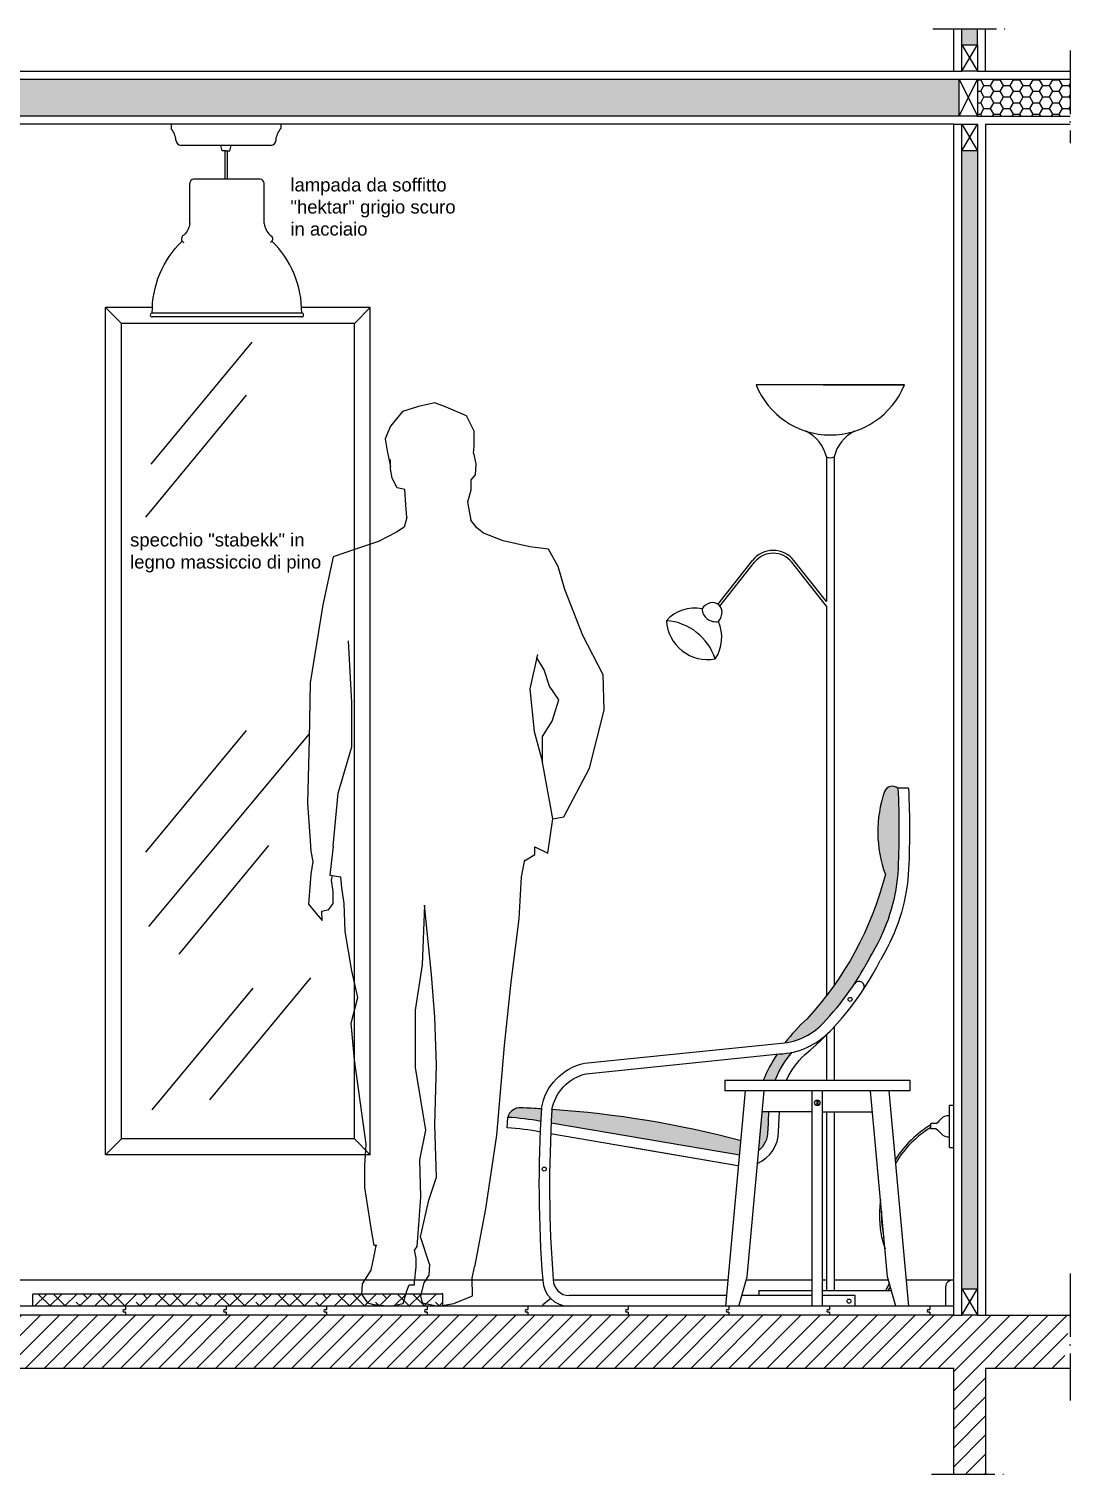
# Model space of a CAD drawing. Header units: millimetres. Extents: x 3258 to 5904, y 891 to 1994.
# Drawn here: x 3859.4 to 4056.1, y 1236.9 to 1509.9 of the extents above; entities that cross this region are included whole.
import ezdxf

# ---------------------------------------------------------------- set-up
doc = ezdxf.new("R2010")
doc.units = ezdxf.units.MM
doc.header["$LTSCALE"] = 0.5
doc.linetypes.add('ACAD_ISO04W100', pattern=[30, 24, -3, 0, -3])
for name, color, linetype in [('22££arredo', 250, 'Continuous'), ('22££cont trav', 140, 'Continuous'), ('22££omino', 2, 'Continuous'), ('22££retini', 13, 'Continuous'), ('22££sez par', 102, 'Continuous'), ('22££tratto punto proseguimento', 3, 'ACAD_ISO04W100')]:
    doc.layers.add(name, color=color, linetype=linetype)
doc.layers.add('AA- arredo', color=8, linetype='Continuous', lineweight=18)
doc.styles.add('ARIAL', font='arial.ttf')
doc.styles.get("Standard").update_dxf_attribs({"font": 'arial.ttf'})
pattern_1 = [(0, (37.05711038595291, 0), (1.857375, 1.07235595155), [1.23825, -2.4765]), (120, (37.05711038595291, 0), (-1.857374995941734, 1.072355958579122), [1.238249999999999, -2.476499999999999]), (59.99999999999999, (37.05711038595291, 0), (4.05826555027744e-09, 2.144711910129122), [-2.4765, 1.23825])]
pattern_2 = [(0, (20.46121281231717, 0), (1.857375, 1.07235595155), [1.23825, -2.4765]), (120, (20.46121281231717, 0), (-1.857374995941734, 1.072355958579122), [1.23825, -2.476499999999999]), (59.99999999999999, (20.46121281231717, 0), (4.05826555027744e-09, 2.144711910129122), [-2.4765, 1.23825])]

msp = doc.modelspace()

# ---------------------------------------------------------------- hatches: boundary and pattern name
at = {"layer": '22££arredo'}
h = msp.add_hatch(color=256, dxfattribs=at)
h.dxf.hatch_style = 1
h.paths.add_polyline_path([(4021.025355811188, 1365.846170206633, -0.5023465883351981), (4023.557736836063, 1366.462982180949, -0.02568924836341811), (4023.538533718745, 1350.280993443823, -0.1126292927268182), (4018.810951638114, 1335.493316097619, 0.01568552467590812), (4018.448511775232, 1334.833600456732, -0.0734179691299123), (4009.317553174753, 1321.977775536874, -0.1700017123938167), (4002.224986423454, 1318.380941849826, -0.04652699225306232), (4006.359145429675, 1322.879221942138, 0.1246055168818786), (4021.189736588521, 1350.175203664047, -0.1703862994836374)])
h = msp.add_hatch(color=256, dxfattribs=at)
h.dxf.hatch_style = 1
h.paths.add_polyline_path([(3952.364707983982, 1306.10599642246, -0.005058921207645583), (3956.21373986362, 1305.922176269666, 0.002643034862613235), (3956.07368117403, 1303.55050016456, 0.03172713485576822), (3949.871957823623, 1304.307712477024, -0.3763132130479034)])
edge = h.paths.add_edge_path()
edge.add_line((3993.670006049121, 1297.157175998258), (3993.921768247591, 1299.903888488123))
edge.add_arc((3945.205496346416, 1115.808842253416), 190.4317756996158, 75.17781589245321, 86.0837833442808)
edge.add_arc((3966.544496405528, 1304.285621484252), 8.468721253744446, 169.7267486233181, 170.4845371644059)
edge.add_arc((4187.128242305971, 1291.35738263182), 229.3838830232386, 176.4187449196586, 177.0359057390895)
edge.add_line((3958.051243673444, 1303.218853380928), (3971.735002601666, 1300.889970804814))
edge.add_arc((3706.765437603227, -322.4640313282089), 1644.836492365356, 79.95466138859098, 80.72972988260318, ccw=False)
edge = h.paths.add_edge_path()
edge.add_line((3998.13387640432, 1311.336065018759), (4000.36283769884, 1311.336065018759))
edge.add_arc((4016.474814880183, 1305.023149932838), 17.30458625839309, 138.0253645184186, 158.6040067194906, ccw=False)
edge.add_arc((4000.653909789906, 1330.280864317645), 14.00000000006274, -87.8781730736589, -77.81080465993551, ccw=False)
edge.add_line((4001.172251416775, 1316.290463252643), (4000.730215167956, 1316.245092693439))
edge.add_arc((4028.410014313122, 1298.464402683552), 32.89869629551321, 147.2845020218369, 156.9676098457219)
edge = h.paths.add_edge_path()
edge.add_line((3999.168278301099, 1305.336065018759), (3997.934350443562, 1305.336065018759))
edge.add_line((3997.934350443562, 1305.336065018759), (3997.267729372994, 1298.063263813265))
edge.add_arc((3994.448065701479, 1301.661542417574), 4.571445300416465, -51.91723210912561, 1.017835048830994)
edge.add_line((3999.0187896924, 1301.742747919321), (3999.168278301099, 1305.336065018759))
at = {"layer": '22££retini'}
h = msp.add_hatch(dxfattribs=at)
h.set_pattern_fill('HONEY', color=256, scale=0.39)
h.set_pattern_definition(pattern_2)
h.paths.add_polyline_path([(3746.612617163827, 1509.869297137501), (3746.612617163827, 1506.869297305994), (3757.612624831196, 1506.869297305994), (3757.612625575847, 1506.869297644472), (3757.612624828561, 1509.869297137501)])
h.paths.add_polyline_path([(4035.612624276616, 1506.869293838252), (4038.612626167971, 1506.869293838252), (4038.612626167971, 1509.8692971375), (4035.612624276616, 1509.8692971375)])
h = msp.add_hatch(dxfattribs=at)
h.set_pattern_fill('HONEY', color=256, scale=0.39)
h.set_pattern_definition(pattern_1)
h.paths.add_polyline_path([(3746.612624755752, 1271.936055586349), (3757.612625887332, 1271.936055947192), (3757.612625175787, 1486.869341991019), (3746.612618607201, 1486.869341991019), (3746.612617705091, 1486.869341580969)])
h.paths.add_polyline_path([(3750.112617541071, 1500.369286879457), (3750.112617541071, 1493.369341744989), (3759.112625903885, 1493.369342040225), (4035.112625663649, 1493.369342040225), (4035.112625663649, 1500.369253769489)])
h = msp.add_hatch(dxfattribs=at)
h.set_pattern_fill('HONEY', color=256, scale=0.39)
h.set_pattern_definition(pattern_2)
h.paths.add_polyline_path([(4056.102082282813, 1493.369298376977), (4056.102082282813, 1500.369254003255), (4038.612625942481, 1500.369254228739), (4038.612625942481, 1493.369298376977)])
h = msp.add_hatch(dxfattribs=at)
h.set_pattern_fill('HONEY', color=256, scale=0.39)
h.set_pattern_definition(pattern_1)
h.paths.add_polyline_path([(4038.612551022745, 1486.869342040225), (4035.612623519665, 1486.869342040225), (4035.612623519665, 1271.936008442083), (4038.612551022745, 1271.936008442083)])
h = msp.add_hatch(dxfattribs=at)
h.set_pattern_fill('ANSI31', color=256, scale=0.8)
h.set_pattern_definition([(45, (37.05711038595291, 0), (-1.796051224213831, 1.796051224213831), [])])
h.paths.add_polyline_path([(4040.112589119424, 1256.936261948152), (4054.825139015, 1256.936261948152), (4056.102084537634, 1266.936007314669), (4035.612658357584, 1266.936064791997), (4035.612590458761, 1266.935951625804), (4035.612590458778, 1266.936064792007), (4034.112624271277, 1266.936065017485), (3745.112624919772, 1266.936055537143), (3745.112625903885, 1236.93621704543), (3759.112625903885, 1236.93622110116), (3759.112625903885, 1256.936261948153), (4034.112624271277, 1256.936261948152), (4034.112624271277, 1236.936261948152), (4040.112586112977, 1236.936261948152)])

# ---------------------------------------------------------------- linework, layer by layer
at = {"layer": '22££arredo'}
for p, q in [((3886.233716566234, 1491.869342040225), (3886.233716566235, 1491.055021411044)), ((3906.991533608928, 1491.869342040225), (3906.991533608928, 1491.055021411044)), ((3905.069089053205, 1487.869342040225), (3888.156161121958, 1487.869342040225)), ((3895.866206816233, 1486.869342040225), (3895.621829779241, 1487.869342040225)), ((3897.359043358929, 1486.869342040225), (3897.603420395921, 1487.869342040225)), ((3896.612625087581, 1486.869342040225), (3895.866206816233, 1486.869342040225)), ((3896.412625087581, 1486.869342040225), (3896.412625087581, 1481.471566397702)), ((3896.612625087581, 1486.869342040225), (3897.359043358929, 1486.869342040225)), ((3896.812625087581, 1486.869342040225), (3896.812625087581, 1481.471566397702)), ((3889.770464309061, 1473.132880720187), (3889.770464309061, 1480.728709254845)), ((3903.077210772273, 1481.471566397702), (3890.513321451918, 1481.471566397702)), ((3903.82006791513, 1473.132880720187), (3903.82006791513, 1480.728709254845)), ((3873.868906505907, 1297.236065022078), (3873.868906505907, 1457.236065022078)), ((3876.868906505907, 1454.236065022078), (3873.868906505907, 1457.236065022078)), ((3882.696020405276, 1457.236065022078), (3873.868906505907, 1457.236065022078)), ((3910.909551826382, 1456.214423540559), (3882.68098039781, 1456.214423540559)), ((3910.909551826382, 1455.471566397702), (3882.68098039781, 1455.471566397702)), ((3923.868906505907, 1457.236065022078), (3910.894511818916, 1457.236065022078)), ((3920.868906505907, 1454.236065022078), (3923.868906505907, 1457.236065022078)), ((3923.868906505907, 1297.236065022077), (3923.868906505907, 1457.236065022078)), ((3920.868906505907, 1454.236065022078), (3876.868906505907, 1454.236065022078)), ((3876.868906505907, 1300.236065022078), (3876.868906505907, 1454.236065022078)), ((3920.868906505907, 1300.236065022078), (3920.868906505907, 1454.236065022078)), ((3882.497278148023, 1427.663539736815), (3901.547755758691, 1450.682122594189)), ((4024.782778763429, 1442.636065018535), (3996.782778763545, 1442.636065018535)), ((4009.432241278218, 1442.636065018535), (4012.133316248755, 1442.636065018535)), ((4010.782778764942, 1442.636065018535), (4024.782778763429, 1442.636065018535)), ((3881.446705380926, 1417.658607900332), (3900.497182991594, 1440.677190757706)), ((4010.044241913229, 1429.028183614076), (4010.044241913229, 1401.725956591072)), ((4011.521315613745, 1429.028183614076), (4011.521315613745, 1400.874711450216)), ((3989.523209958677, 1401.19573123453), (3996.070765876901, 1409.478903088221)), ((3989.919672840731, 1400.846042745307), (3996.484887612858, 1409.151554428591)), ((4010.044241916146, 1400.874711450216), (4003.501688748473, 1409.151554428591)), ((4010.044241916146, 1401.72595658738), (4003.91581048443, 1409.478903088221)), ((4010.044241913229, 1400.874711453907), (4010.044241913229, 1327.250256152936)), ((4011.521315613745, 1400.874711450216), (4011.521315613745, 1329.252352651235)), ((3881.457540269772, 1354.361776340003), (3900.50801788044, 1377.380359197377)), ((3882.015468470379, 1340.361671329316), (3912.386210522911, 1376.738887979736)), ((4025.555189311663, 1366.462982180953), (4023.555189311663, 1366.462982180953)), ((3887.78744691736, 1335.158627008408), (3904.7352703384, 1355.663098297679)), ((3893.57266702783, 1307.624719306897), (3912.623144638499, 1330.643302164271)), ((3882.675848088349, 1305.70686616336), (3901.726325699017, 1328.725449020734)), ((4011.521315613745, 1321.402637699194), (4011.521315613745, 1311.336065018759)), ((4010.044241913229, 1319.859138951394), (4010.044241913229, 1311.336065018759)), ((3990.844959493236, 1311.336065018759, -1.232411816003035e-09), (4025.844959493236, 1311.336065018759, -1.232411816003035e-09)), ((3990.844959493236, 1311.336065018759, -1.232411816003035e-09), (3990.844959493236, 1309.336065018759, -1.232411816003035e-09)), ((4025.844959493236, 1311.336065018759, -1.232411816003035e-09), (4025.844959493236, 1309.336065018759, -1.232411816003035e-09)), ((4025.844959493236, 1309.336065018759, -1.232411816003035e-09), (3990.844959493236, 1309.336065018759, -1.232411816003035e-09)), ((3991.05577626369, 1268.636065018759, -1.232411816003035e-09), (3994.786316506091, 1309.336065018759, -1.232411816003035e-09)), ((3995.077400037977, 1274.166884698531, -1.232411816003035e-09), (3998.300988305222, 1309.336065018759, -1.232411816003035e-09)), ((4007.344959493236, 1268.636065018759, -1.232411816003035e-09), (4007.344959493236, 1309.336065018759, -1.232411816003035e-09)), ((4008.244959493236, 1307.586141328939, -1.232411816003035e-09), (4008.244959493236, 1306.528100155403, -1.232411816003035e-09)), ((4008.444959493236, 1307.586141328939, -1.232411816003035e-09), (4008.444959493236, 1306.528100155403, -1.232411816003035e-09)), ((4009.344959493236, 1268.636065018759, -1.232411816003035e-09), (4009.344959493236, 1309.336065018759, -1.232411816003035e-09)), ((4021.612518948495, 1274.166884698531, -1.232411816003035e-09), (4018.388930681249, 1309.336065018759, -1.232411816003035e-09)), ((4025.634142722781, 1268.636065018759, -1.232411816003035e-09), (4021.90360248038, 1309.336065018759, -1.232411816003035e-09)), ((4007.344959493236, 1305.336065018759, -1.232411816003035e-09), (3997.934350443561, 1305.336065018759, -1.232411816003035e-09)), ((3999.020483170936, 1301.742747919321), (3999.168448965059, 1305.336065018759)), ((4001.018789692399, 1301.660461551831), (4001.170143878745, 1305.336065018759)), ((4009.344959493236, 1305.336065018759, -1.232411816003035e-09), (4018.75556854291, 1305.336065018759, -1.232411816003035e-09)), ((4010.044241913229, 1305.336065018759), (4010.044241913229, 1271.636065017837)), ((4011.521315613745, 1305.336065018759), (4011.521315613745, 1271.636065017837)), ((4033.312624271277, 1306.636065017485), (4034.112624271277, 1306.636065017485)), ((4033.312624271276, 1298.636065017485), (4033.312624271277, 1306.636065017485)), ((4033.312624271276, 1300.636065017485), (4033.312624271276, 1304.636065017485)), ((4034.112624271277, 1298.636065017485), (4034.112624271277, 1306.636065017485)), ((3949.755897601538, 1302.311082810599), (3949.871957823623, 1304.307712477024)), ((3993.681531180996, 1297.154821107814), (3958.051243673444, 1303.218853380928)), ((4029.812624271276, 1302.136065017485), (4029.812624271276, 1303.136065017485)), ((4030.812624271276, 1303.136065017485), (4029.812624271276, 1303.136065017485)), ((4030.812624271276, 1302.136065017485), (4029.812624271276, 1302.136065017485)), ((3876.868906505907, 1300.236065022077), (3873.868906505907, 1297.236065022077)), ((3920.868906505907, 1300.236065022077), (3876.868906505907, 1300.236065022078)), ((3920.868906505907, 1300.236065022077), (3923.868906505907, 1297.236065022077)), ((3993.345969996104, 1295.183172383727), (3957.955896273601, 1301.206321906605)), ((4032.920855861219, 1300.636065017485), (4033.312624271276, 1300.636065017485)), ((3923.868906505907, 1297.236065022077), (3873.868906505907, 1297.236065022078)), ((3993.345969996104, 1295.183172383727), (3972.781551894011, 1298.683096290389)), ((4033.312624271276, 1298.636065017485), (4034.112624271277, 1298.636065017485)), ((3851.475134306596, 1273.636065017556), (3956.45997248466, 1273.636065017556)), ((3958.427541346633, 1273.636065017556), (3991.514073590657, 1273.636065017556)), ((3993.500652442745, 1268.636065018759, -1.232411816003035e-09), (3995.077400037977, 1274.166884698531, -1.232411816003035e-09)), ((3994.926071897857, 1273.636065017555), (4007.344959493235, 1273.636065017556)), ((4009.344959493236, 1273.636065017556), (4010.044241913228, 1273.636065017556)), ((4011.521315613745, 1273.636065017556), (4021.763847088615, 1273.636065017556)), ((4023.189266543727, 1268.636065018759, -1.232411816003035e-09), (4021.612518948495, 1274.166884698531, -1.232411816003035e-09)), ((4025.175845395815, 1273.636065017556), (4034.112624271277, 1273.636065017556)), ((3860.125188737191, 1268.636065025764), (3860.125188737191, 1270.936065025764)), ((3937.612624274625, 1268.636065022077), (3937.612624274625, 1270.936065022077)), ((3956.481855183344, 1268.936065018372), (3957.94632127741, 1270.100531112439)), ((3991.239095194486, 1270.636065018372), (3961.481855183344, 1270.636065018372)), ((4007.344959493236, 1270.636065018373), (3994.070820224817, 1270.636065018372)), ((3997.282778764011, 1271.636065017837), (4007.344959493236, 1271.636065017837)), ((3997.282778764011, 1271.636065017837), (3997.282778764011, 1270.636065018373)), ((4009.344959493236, 1271.636065017837), (4022.334014870717, 1271.636065017837)), ((4015.481855183344, 1270.636065018372), (4009.344959493236, 1270.636065018373)), ((4015.481855183344, 1268.636065018372), (4015.481855183344, 1270.636065018372)), ((3877.362625887818, 1268.036065017249), (3877.612625887905, 1268.036065017249)), ((3877.612625887905, 1267.536065017293), (3877.362625887818, 1267.536065017293)), ((3877.612625887905, 1268.636065017271), (3877.612625887905, 1268.036065017249)), ((3877.612625887905, 1267.536065017293), (3877.612625887905, 1266.936065017271)), ((3896.362625887818, 1268.03606501725), (3896.612625887906, 1268.03606501725)), ((3896.612625887906, 1267.536065017293), (3896.362625887818, 1267.536065017293)), ((3896.612625887906, 1268.636065017271), (3896.612625887906, 1268.03606501725)), ((3896.612625887906, 1267.536065017293), (3896.612625887906, 1266.936065017271)), ((3915.362625423506, 1268.03606501092, -1.232411816003035e-09), (3915.612625423594, 1268.03606501092, -1.232411816003035e-09)), ((3915.612625423594, 1267.536065010964, -1.232411816003035e-09), (3915.362625423506, 1267.536065010964, -1.232411816003035e-09)), ((3915.612625423594, 1268.636065010942, -1.232411816003035e-09), (3915.612625423594, 1268.03606501092, -1.232411816003035e-09)), ((3915.612625423594, 1267.536065010964, -1.232411816003035e-09), (3915.612625423594, 1266.936065010942, -1.232411816003035e-09)), ((3934.362625423507, 1268.036065017249, -1.232411816003036e-09), (3934.612625423595, 1268.036065017249, -1.232411816003036e-09)), ((3934.612625423595, 1267.536065017293, -1.232411816003036e-09), (3934.362625423507, 1267.536065017293, -1.232411816003036e-09)), ((3934.612625423595, 1268.636065017271, -1.232411816003036e-09), (3934.612625423595, 1268.036065017249, -1.232411816003036e-09)), ((3934.612625423595, 1267.536065017293, -1.232411816003036e-09), (3934.612625423595, 1266.936065017271, -1.232411816003036e-09)), ((3953.362625423508, 1268.036065009112, -1.232411816003036e-09), (3953.612625423596, 1268.036065009112, -1.232411816003036e-09)), ((3953.612625423596, 1267.536065009156, -1.232411816003036e-09), (3953.362625423508, 1267.536065009156, -1.232411816003036e-09)), ((3953.612625423596, 1268.636065009134, -1.232411816003036e-09), (3953.612625423596, 1268.036065009112, -1.232411816003036e-09)), ((3953.612625423596, 1267.536065009156, -1.232411816003036e-09), (3953.612625423596, 1266.936065009134, -1.232411816003036e-09)), ((4015.481855183344, 1268.636065018372), (3956.481855183344, 1268.636065018372)), ((3972.362625423509, 1268.036065017249, -1.232411816003033e-09), (3972.612625423596, 1268.036065017249, -1.232411816003033e-09)), ((3972.612625423596, 1267.536065017293, -1.232411816003033e-09), (3972.362625423509, 1267.536065017293, -1.232411816003033e-09)), ((3972.612625423596, 1268.636065017271, -1.232411816003033e-09), (3972.612625423596, 1268.036065017249, -1.232411816003033e-09)), ((3972.612625423596, 1267.536065017293, -1.232411816003033e-09), (3972.612625423596, 1266.936065017271, -1.232411816003033e-09)), ((3991.36262542351, 1268.036065007303, -1.232411816003033e-09), (3991.612625423597, 1268.036065007303, -1.232411816003033e-09)), ((3991.612625423597, 1267.536065007347, -1.232411816003033e-09), (3991.36262542351, 1267.536065007347, -1.232411816003033e-09)), ((3991.612625423597, 1268.636065007325, -1.232411816003033e-09), (3991.612625423597, 1268.036065007303, -1.232411816003033e-09)), ((3991.612625423597, 1267.536065007347, -1.232411816003033e-09), (3991.612625423597, 1266.936065007325, -1.232411816003033e-09)), ((4010.362625423511, 1268.036065006399, -1.232411816003033e-09), (4010.612625423598, 1268.036065006399, -1.232411816003033e-09)), ((4010.612625423598, 1267.536065006443, -1.232411816003033e-09), (4010.362625423511, 1267.536065006443, -1.232411816003033e-09)), ((4010.612625423598, 1268.636065006421, -1.232411816003033e-09), (4010.612625423598, 1268.036065006399, -1.232411816003033e-09)), ((4010.612625423598, 1267.536065006443, -1.232411816003033e-09), (4010.612625423598, 1266.936065006421, -1.232411816003033e-09)), ((4029.362625423511, 1268.036065005495, -1.232411816003033e-09), (4029.612625423599, 1268.036065005495, -1.232411816003033e-09)), ((4029.612625423599, 1267.536065005539, -1.232411816003033e-09), (4029.362625423511, 1267.536065005539, -1.232411816003033e-09)), ((4029.612625423599, 1268.636065005517, -1.232411816003033e-09), (4029.612625423599, 1268.036065005495, -1.232411816003033e-09)), ((4029.612625423599, 1267.536065005539, -1.232411816003033e-09), (4029.612625423599, 1266.936065005517, -1.232411816003033e-09))]:
    msp.add_line(p, q, dxfattribs=at)
at = {"layer": '22££arredo', "linetype": 'Continuous'}
for p, q in [((3860.458917599484, 1268.63606835513, -1.232411816003035e-09), (3862.758914269993, 1270.936065025639, -1.232411816003035e-09)), ((3863.359764066836, 1268.708134144347, -1.232411816003035e-09), (3861.131833185467, 1270.936065025717, -1.232411816003035e-09)), ((3863.287698370416, 1268.636068447926, -1.232411816003035e-09), (3865.587694947995, 1270.936065025505, -1.232411816003035e-09)), ((3866.260610343872, 1268.636068545448, -1.232411816003035e-09), (3864.066959236371, 1270.82971965295, -1.232411816003035e-09)), ((3866.116479141348, 1268.636068540721, -1.232411816003035e-09), (3868.416475625998, 1270.93606502537, -1.232411816003035e-09)), ((3869.089390929213, 1268.636068638244, -1.232411816003035e-09), (3868.310130253575, 1269.415329313881, -1.232411816003035e-09)), ((3868.94525991228, 1268.636068633516, -1.232411816003035e-09), (3871.245256304, 1270.936065025235, -1.232411816003035e-09)), ((3870.431715762179, 1270.122524483415, -1.232411816003035e-09), (3869.618175220281, 1270.936065025313, -1.232411816003035e-09)), ((3871.774040683212, 1268.636068726311, -1.232411816003035e-09), (3874.074036982001, 1270.936065025101, -1.232411816003035e-09)), ((3874.674886779384, 1268.708134144346, -1.232411816003035e-09), (3872.446955898552, 1270.936065025178, -1.232411816003035e-09)), ((3874.602821454144, 1268.636068819106, -1.232411816003035e-09), (3876.902817660004, 1270.936065024966, -1.232411816003035e-09)), ((3877.575732685238, 1268.636068916629, -1.232411816003035e-09), (3875.382081948918, 1270.82971965295, -1.232411816003035e-09)), ((3877.431602225076, 1268.636068911901, -1.232411816003035e-09), (3879.731598338006, 1270.936065024831, -1.232411816003035e-09)), ((3880.40451327058, 1268.636069009425, -1.232411816003035e-09), (3879.625252966123, 1269.415329313881, -1.232411816003035e-09)), ((3880.260382996008, 1268.636069004697, -1.232411816003035e-09), (3882.560379016008, 1270.936065024697, -1.232411816003035e-09)), ((3881.746838474726, 1270.122524483415, -1.232411816003035e-09), (3880.933297933367, 1270.936065024774, -1.232411816003035e-09)), ((3883.08916376694, 1268.636069097492, -1.232411816003035e-09), (3885.389159694011, 1270.936065024563, -1.232411816003035e-09)), ((3885.990009491931, 1268.708134144346, -1.232411816003035e-09), (3883.762078611638, 1270.93606502464, -1.232411816003035e-09)), ((3885.917944537872, 1268.636069190287, -1.232411816003035e-09), (3888.217940372013, 1270.936065024428, -1.232411816003035e-09)), ((3888.890855026605, 1268.63606928781, -1.232411816003035e-09), (3886.697204661465, 1270.82971965295, -1.232411816003035e-09)), ((3888.746725308804, 1268.636069283082, -1.232411816003035e-09), (3891.046721050015, 1270.936065024293, -1.232411816003035e-09)), ((3891.719635611946, 1268.636069380605, -1.232411816003035e-09), (3890.940375678669, 1269.415329313882, -1.232411816003035e-09)), ((3891.575506079736, 1268.636069375877, -1.232411816003035e-09), (3893.875501728017, 1270.936065024158, -1.232411816003035e-09)), ((3893.061961187273, 1270.122524483415, -1.232411816003035e-09), (3892.248420646453, 1270.936065024236, -1.232411816003035e-09)), ((3894.404286850668, 1268.636069468672, -1.232411816003035e-09), (3896.704282406019, 1270.936065024024, -1.232411816003035e-09)), ((3897.305132204478, 1268.708134144346, -1.232411816003035e-09), (3895.077201324723, 1270.936065024101, -1.232411816003035e-09)), ((3897.2330676216, 1268.636069561467, -1.232411816003035e-09), (3899.533063084021, 1270.936065023889, -1.232411816003035e-09)), ((3900.205977367971, 1268.636069658991, -1.232411816003035e-09), (3898.012327374012, 1270.82971965295, -1.232411816003035e-09)), ((3900.061848392532, 1268.636069654263, -1.232411816003035e-09), (3902.361843762023, 1270.936065023755, -1.232411816003035e-09)), ((3903.034757953313, 1268.636069751786, -1.232411816003035e-09), (3902.255498391217, 1269.415329313882, -1.232411816003035e-09)), ((3902.890629163463, 1268.636069747057, -1.232411816003035e-09), (3905.190624440026, 1270.93606502362, -1.232411816003035e-09)), ((3904.37708389982, 1270.122524483416, -1.232411816003035e-09), (3903.563543359538, 1270.936065023698, -1.232411816003035e-09)), ((3905.719409934396, 1268.636069839853, -1.232411816003035e-09), (3908.019405118028, 1270.936065023485, -1.232411816003035e-09)), ((3908.620254917025, 1268.708134144347, -1.232411816003035e-09), (3906.392324037809, 1270.936065023563, -1.232411816003035e-09)), ((3908.548190705328, 1268.636069932648, -1.232411816003035e-09), (3910.84818579603, 1270.93606502335, -1.232411816003035e-09)), ((3911.521099709337, 1268.636070030171, -1.232411816003035e-09), (3909.327450086559, 1270.82971965295, -1.232411816003035e-09)), ((3911.37697147626, 1268.636070025444, -1.232411816003035e-09), (3913.676966474032, 1270.936065023216, -1.232411816003035e-09)), ((3914.349880294679, 1268.636070122967, -1.232411816003035e-09), (3913.570621103765, 1269.415329313882, -1.232411816003035e-09)), ((3914.205752247191, 1268.636070118238, -1.232411816003035e-09), (3916.505747152034, 1270.936065023081, -1.232411816003035e-09)), ((3915.692206612367, 1270.122524483416, -1.232411816003035e-09), (3914.878666072623, 1270.936065023159, -1.232411816003035e-09)), ((3917.034533018124, 1268.636070211034, -1.232411816003035e-09), (3919.334527830037, 1270.936065022947, -1.232411816003035e-09)), ((3919.935377629572, 1268.708134144347, -1.232411816003035e-09), (3917.707446750895, 1270.936065023024, -1.232411816003035e-09)), ((3919.863313789056, 1268.636070303829, -1.232411816003035e-09), (3922.163308508038, 1270.936065022812, -1.232411816003035e-09)), ((3922.836222050703, 1268.636070401352, -1.232411816003035e-09), (3920.642572799106, 1270.82971965295, -1.232411816003035e-09)), ((3922.692094559987, 1268.636070396624, -1.232411816003035e-09), (3924.992089186041, 1270.936065022678, -1.232411816003035e-09)), ((3925.665002636046, 1268.636070494148, -1.232411816003035e-09), (3924.885743816312, 1269.415329313881, -1.232411816003035e-09)), ((3925.520875330919, 1268.636070489419, -1.232411816003035e-09), (3927.820869864044, 1270.936065022544, -1.232411816003035e-09)), ((3927.007329324915, 1270.122524483415, -1.232411816003035e-09), (3926.193788785709, 1270.936065022621, -1.232411816003035e-09)), ((3928.349656101851, 1268.636070582215, -1.232411816003035e-09), (3930.649650542045, 1270.936065022409, -1.232411816003035e-09)), ((3931.250500342119, 1268.708134144347, -1.232411816003035e-09), (3929.02256946398, 1270.936065022486, -1.232411816003035e-09)), ((3931.178436872783, 1268.63607067501, -1.232411816003035e-09), (3933.478431220048, 1270.936065022274, -1.232411816003035e-09)), ((3934.15134439207, 1268.636070772533, -1.232411816003035e-09), (3931.957695511653, 1270.82971965295, -1.232411816003035e-09)), ((3934.007217643715, 1268.636070767805, -1.232411816003035e-09), (3936.30721189805, 1270.936065022139, -1.232411816003035e-09)), ((3936.980124977412, 1268.636070865328, -1.232411816003035e-09), (3936.200866528859, 1269.415329313881, -1.232411816003035e-09)), ((3936.835998414647, 1268.6360708606, -1.232411816003035e-09), (3937.612624280327, 1269.412696726279, -1.232411816003035e-09)), ((3937.612624274625, 1271.006130378378), (3937.508911493093, 1271.109843159909))]:
    msp.add_line(p, q, dxfattribs=at)
at = {"layer": '22££arredo'}
for points in [[(3887.156161121958, 1488.869342040225, 0.1444905871850178), (3886.233716566234, 1491.055021411044, -0.4220401985940114)], [(3906.069089053205, 1488.869342040225, -0.1444905871850178), (3906.991533608928, 1491.055021411044, 0.4220401985940114)], [(3889.770464309061, 1473.132880720187, -0.1822194528625307), (3888.654369890976, 1470.932718311518, 0.3649253346888213), (3888.221901530215, 1469.958047186839, 0.1892455039913095), (3888.653077286579, 1469.538455006117, 0.1892455039913095)], [(3903.82006791513, 1473.132880720187, 0.1822194528625307), (3904.936162333216, 1470.932718311518, -0.3649253346888213), (3905.368630693976, 1469.958047186839, -0.1892455039913095), (3904.937454937612, 1469.538455006117, -0.1892455039913095)], [(3882.68098039781, 1456.214423540559, -0.2058529646650432), (3888.317312293893, 1469.79823721512, -0.2058529646650432)], [(3910.909551826382, 1456.214423540559, 0.2058529646650432), (3905.273219930298, 1469.79823721512, 0.2058529646650432)], [(4023.557736836062, 1366.462982180953, 0.5023465883354247), (4021.025355811188, 1365.846170206633, 0.170386299483638), (4021.189736588521, 1350.175203664047, -0.1246055168818792), (4006.359145429674, 1322.879221942138, 0.046526992253057), (4002.224986423455, 1318.380941849826, 0.046526992253057)], [(4023.557736836062, 1366.462982180953, -0.02568924836342225), (4023.538533718745, 1350.280993443824, -0.1126292927268303), (4018.810951638113, 1335.493316097619, -0.1126292927268303)], [(4025.555189311663, 1366.462982180953, -0.02589262484125912), (4025.534050350446, 1350.143449358156, -0.1128529654877169), (4020.532770591855, 1334.475799763334, -0.1128529654877169)], [(3956.219814046706, 1306.016245324965, -0.3075143239844413), (3964.348113282136, 1314.521344510574), (4000.968044440989, 1318.280010817051)], [(3958.192296092709, 1305.685617772885, -0.3041752024018152), (3964.666722430342, 1312.543539174435), (4001.172251416775, 1316.290463252643)], [(4000.730215167956, 1316.245092693439, 0.04227568687586933), (3998.13387640432, 1311.336065018759, 0.04227568687586933)], [(4000.362837698839, 1311.336065018759, -0.09003335944870715), (4003.609876435006, 1316.596484127268)], [(4002.53288303203, 1311.336065018759, -0.09738812699083825), (4005.961281481893, 1316.145019201249)], [(3956.21373986362, 1305.922176269666, 0.005058921207750761), (3952.364707983902, 1306.105996422463, 0.3763132130376367), (3949.871957823623, 1304.307712477024)], [(3993.921768247591, 1299.903888488123, 0.04762221153815981), (3958.211542262766, 1305.79595751582)], [(4030.812624271276, 1303.136065017485, 0.07009213825837299), (4031.714156015803, 1304.021382681115, -0.2400224142032026), (4033.312624271276, 1304.636065017485, 3.537631792809053)], [(4029.812624271276, 1302.868159806027, 0.1203850411200652), (4023.092281340912, 1296.367640479664, 0.1203850411200652)], [(4029.812624271276, 1302.403131743193, 0.1242889183276835), (4023.153409599305, 1295.700734360192, 0.1242889183276835)], [(4030.812624271276, 1302.136065017485, -0.07009213825837299), (4031.714156015803, 1301.250747353856, 0.2400224142032026), (4033.312624271276, 1300.636065017485, -3.537631792809053)], [(4020.273924544338, 1288.7708800207, 0.1203288762467772), (4021.126962817682, 1279.464276829423)], [(4020.472493235849, 1286.604505924894, 0.06497830326125265), (4020.928394126171, 1281.630650925228)], [(4021.944699401312, 1273.001682232877, -0.06229935207595307), (4021.201144518543, 1271.636065017837)], [(4022.116987277801, 1272.397341258613, -0.03284899118287734), (4021.686281104245, 1271.636065017837)]]:
    msp.add_lwpolyline(points, format="xyb", dxfattribs=at)
for points in [[(3999.020483170936, 1301.742747919321), (3999.168448965059, 1305.336065018759)], [(4001.018789692399, 1301.660461551831), (4001.170143878745, 1305.336065018759)]]:
    msp.add_lwpolyline(points, dxfattribs=at)
at = {"layer": '22££arredo', "elevation": -1.232411816003035e-09}
msp.add_lwpolyline([(4032.622326192956, 1268.636065017556), (4032.622326192956, 1272.321587914977, -0.4513803975492032), (4034.11262427127, 1273.636065017556, -175.2630790677614)], format="xyb", dxfattribs=at)
for points in [[(3937.612624274625, 1270.936065022077), (3860.125188737191, 1270.936065025764)], [(4034.112631594211, 1268.636074051658), (3759.112625903966, 1268.636065030571)]]:
    msp.add_lwpolyline(points, dxfattribs=at)
at = {"layer": '22££arredo'}
for centre, radius in [((4014.536800795775, 1326.595492243994), 0.3767773607883385), ((4008.344959493236, 1307.057120742171, -1.232411816003035e-09), 0.5290205867677287), ((3956.748808214725, 1294.535200707279), 0.3767773607883385), ((4014.335671814669, 1269.59508073407), 0.3767773607883385)]:
    msp.add_circle(centre, radius, dxfattribs=at)
for centre, radius, start, end in [((3888.156161121958, 1488.869342040225), 1, 180, 270), ((3905.069089053205, 1488.869342040225), 1, 270, 0), ((3890.513321451918, 1480.728709254845), 0.7428571428571525, 90, 180), ((3903.077210772273, 1480.728709254845), 0.7428571428571525, 0, 90), ((3882.68098039781, 1455.84299496913), 0.3714285714285763, 90, 270), ((3910.909551826382, 1455.84299496913), 0.3714285714285763, 270, 90), ((4010.782778764942, 1448.276813636124), 15.09364253482093, 201.9450288220881, 338.0549711779119), ((4002.937322914468, 1427.36605886393), 7.298695522333976, 13.16340620988797, 63.16423261525157), ((4018.628234612506, 1427.36605886393), 7.298695522333976, 116.8357673847484, 166.836593790112), ((4010.782778764942, 1430.886671155979), 1.999853149766649, 248.3278220064228, 291.6721779937857), ((3999.993288180665, 1406.378287217432), 5.000000000002929, 38.32512988382434, 141.6748701161757), ((3999.993288180665, 1406.378287217432), 4.472123163130057, 38.32512988382434, 141.6748701161757), ((3985.204205165608, 1393.24332790935), 7.252591528254235, 79.30619582827464, 137.8994195478327), ((3988.733815577687, 1398.963566491931), 2.590832406173577, 104.524167898444, 147.4198239990309), ((3989.164092043755, 1400.522056051032), 2.618514216296974, 183.577246156147, 280.4047515245026), ((3988.538859966318, 1399.716094294182), 1.813461332287238, 350.216781794689, 104.5241678984945), ((3987.656032012999, 1398.601015314544), 7.848669292804305, 183.6181434222157, 280.1164403118707), ((3979.07309937709, 1387.667655298047), 10.46496088519782, 17.84385696280752, 85.89072677148272), ((3983.03366622549, 1394.947249622111), 7.252591528254239, 325.835164186402, 24.42838790591237), ((3987.721349853198, 1399.742807175117), 2.626036678279136, 316.8430251835102, 3.582938632995329), ((3970.342841881446, 1359.330477362324), 53.98381659402764, 316.217391070642, 333.340653834941), ((4029.14186536056, 1329.388218091907), 12, 149.4188527696931, 153.0134154456285), ((3970.342841881446, 1359.330477362324), 55.98381659402764, 309.371653566599, 333.0134154456285), ((4029.14186536056, 1329.388218091907), 10, 149.4188527696931, 153.0134154456285), ((4016.200580769983, 1328.994230539809), 1, 326.5141885633685, 146.5141885633685), ((4000.634728745824, 1330.308061730792), 12.03266837140475, 271.5873474794669, 316.1870881895821), ((4000.653909789914, 1330.280864317583), 14, 272.1218269263152, 316.217391070642), ((4180.474797765724, 1291.488526660385), 224.725059422429, 176.2934359115157, 184.5773452947892), ((4187.128242301895, 1291.357382632105), 229.3838830191531, 176.4187449196959, 184.419792090296), ((3947.01222695246, 1255.110637090157), 47.28012060939568, 79.07325341731423, 86.67325063335332), ((3947.01222695246, 1255.110637090157), 49.28012060939568, 79.40436526610924, 86.67325063335332), ((3994.448360498828, 1301.660461551831), 6.570429193571335, 293.2708970211705, 0), ((3994.44806570148, 1301.661542417546), 4.571445300415162, 308.0827678908153, 1.017835049190781), ((3994.448360498828, 1301.660461551831), 6.570429193571335, 260.3411969925858, 261.5866160994366), ((3961.493323896816, 1273.66407595495), 5.028024016424213, 181.2500030294653, 269.8693105987401), ((3961.521111075375, 1273.730837125318), 3.095021069232798, 180.9361352863131, 269.2732659344589), ((3877.362625887818, 1267.786065017271), 0.2499999999781721, 90, 270), ((3896.362625887818, 1267.786065017272), 0.2499999999781721, 90, 270), ((3915.362625423506, 1267.786065010942, -1.232411816003035e-09), 0.2499999999781721, 90, 270), ((3934.362625423507, 1267.786065017271, -1.232411816003036e-09), 0.2499999999781721, 90, 270), ((3953.362625423508, 1267.786065009134, -1.232411816003036e-09), 0.2499999999781721, 90, 270), ((3972.362625423509, 1267.786065017271, -1.232411816003033e-09), 0.2499999999781721, 90, 270), ((3991.36262542351, 1267.786065007325, -1.232411816003033e-09), 0.2499999999781721, 90, 270), ((4010.362625423511, 1267.786065006421, -1.232411816003033e-09), 0.2499999999781721, 90, 270), ((4029.362625423511, 1267.786065005517, -1.232411816003033e-09), 0.2499999999781721, 90, 270)]:
    msp.add_arc(centre, radius, start, end, dxfattribs=at)
at = {"layer": '22££cont trav'}
for p, q in [((4035.61266432627, 1506.869293838252), (4038.612626124012, 1501.869293828483)), ((4035.612664309989, 1501.869293838252), (4038.612626167971, 1506.869293838252)), ((4035.112625663649, 1500.369253769489), (4038.612625942481, 1493.369298376977)), ((4035.112625942481, 1493.369298262163), (4038.612625712855, 1500.369253769489)), ((4035.612624271277, 1491.869342040225), (4038.612586069019, 1486.869342030456)), ((4035.612624254995, 1486.869342040225), (4038.612586112978, 1491.869342040225)), ((4035.612624015721, 1271.936008442083), (4038.612585102833, 1266.936007540154)), ((4035.612624015721, 1266.936007554807), (4038.612585119115, 1271.936008442083))]:
    msp.add_line(p, q, dxfattribs=at)
for points in [[(4035.61266432627, 1506.869293838252), (4038.612624138627, 1506.869293838252), (4038.612624138627, 1501.8692971375), (4035.61266432627, 1501.8692971375)], [(4035.112625663649, 1500.369253769489), (4038.612625942481, 1500.369253769489), (4038.612625942481, 1493.369298376977), (4035.112625663649, 1493.369298376977)], [(4035.612624271277, 1491.869342040225), (4038.612584083633, 1491.869342040225), (4038.612584083633, 1486.869345339473), (4035.612624271277, 1486.869345339473)], [(4035.612591210381, 1271.936008442083), (4038.612551022745, 1271.936008442083), (4038.612551022745, 1266.936064341047), (4035.612591210381, 1266.936064341047)]]:
    msp.add_lwpolyline(points, close=True, dxfattribs=at)
at = {"layer": '22££omino'}
for p, q in [((3933.012236276435, 1438.573969700328), (3929.94305711335, 1437.604754094153)), ((3936.081414362602, 1439.220109848093), (3933.012236276435, 1438.573969700328)), ((3938.181373612047, 1438.412431971121), (3936.081414362602, 1439.220109848093)), ((3942.058225267557, 1436.797076217235), (3938.181373612047, 1438.412431971121)), ((3929.94305711335, 1437.604754094153), (3927.681561211671, 1434.858654697082)), ((3943.512048676811, 1433.889440167846), (3942.058225267557, 1436.797076217235)), ((3927.681561211671, 1434.858654697082), (3926.71234560563, 1432.435621066254)), ((3943.512048676811, 1430.981798733943), (3943.512048676811, 1433.889440167846)), ((3926.71234560563, 1432.435621066254), (3927.035421063932, 1430.174120856997)), ((3927.035421063932, 1430.174120856997), (3927.681561211671, 1427.158769056748)), ((3943.374745603546, 1429.746051852782), (3943.512048676811, 1430.981798733943)), ((3927.681561211671, 1426.781875927622), (3927.681561211671, 1428.558765103082)), ((3943.374745603546, 1429.746051852782), (3943.83511875065, 1427.751087226139)), ((3943.83511875065, 1427.751087226139), (3943.673581021442, 1425.651123669179)), ((3928.004635593225, 1425.004983521439), (3927.681561211671, 1426.781875927622)), ((3928.973846891772, 1423.228090038347), (3928.004635593225, 1425.004983521439)), ((3943.673581021442, 1425.651123669179), (3942.865903144445, 1424.681908063054)), ((3930.427669224054, 1422.905019964479), (3928.973846891772, 1423.228090038347)), ((3930.589202645603, 1419.997378530572), (3930.427669224054, 1422.905019964479)), ((3942.865903144445, 1422.743486542875), (3942.21976299671, 1420.481986333622)), ((3942.865903144445, 1424.681908063054), (3942.865903144445, 1422.743486542875)), ((3930.750734990238, 1417.574344899744), (3930.589202645603, 1419.997378530572)), ((3942.21976299671, 1420.481986333622), (3942.865903144445, 1417.089741404297)), ((3930.750734990238, 1417.574344899744), (3930.266132571706, 1415.797451416622)), ((3943.996656479912, 1415.635919071961), (3942.865903144445, 1417.089741404297)), ((3928.812313470114, 1414.828241195044), (3925.420065310101, 1413.051352019555)), ((3930.266132571706, 1415.797451416622), (3928.812313470114, 1414.828241195044)), ((3945.288936775331, 1414.66670777344), (3943.996656479912, 1415.635919071961)), ((3949.00426039381, 1413.212885441129), (3945.288936775331, 1414.66670777344)), ((3921.058600466972, 1411.597529687244), (3916.85867873762, 1410.143706278019)), ((3925.420065310101, 1413.051352019555), (3921.058600466972, 1411.597529687244)), ((3954.011861077074, 1412.08213749029), (3949.00426039381, 1413.212885441129)), ((3957.565642658633, 1411.597529687244), (3954.011861077074, 1412.08213749029)), ((3959.342536141784, 1408.366818179469), (3957.565642658633, 1411.597529687244)), ((3916.85867873762, 1410.143706278019), (3914.920252909725, 1401.097717286948)), ((3960.634816437313, 1404.005358720855), (3959.342536141784, 1408.366818179469)), ((3964.027065674237, 1395.282438726741), (3960.634816437313, 1404.005358720855)), ((3914.920252909725, 1401.097717286948), (3912.497219278951, 1386.397982080334)), ((3967.903917329805, 1387.851801181931), (3964.027065674237, 1395.282438726741)), ((3920.412460319179, 1382.682658461856), (3919.766320171498, 1394.313224197505)), ((3955.465683409414, 1391.72865283747), (3954.011861077074, 1385.267229821891)), ((3956.757964781745, 1388.821015711166), (3955.304146757067, 1391.244049342024)), ((3957.727180387895, 1385.751837624995), (3956.757964781745, 1388.821015711166)), ((3968.065455059009, 1381.228840437174), (3967.903917329805, 1387.851801181931)), ((3912.497219278951, 1386.397982080334), (3912.335681549689, 1375.736633027749)), ((3954.011861077074, 1385.267229821891), (3954.819538953962, 1377.190451052456)), ((3959.504072794077, 1383.16727057256), (3957.727180387895, 1385.751837624995)), ((3920.412460319179, 1374.282813926156), (3920.412460319179, 1382.682658461856)), ((3958.211782806427, 1379.128881187817), (3959.504072794077, 1383.16727057256)), ((3965.319351354338, 1370.24442454141), (3968.065455059009, 1381.228840437174)), ((3956.434894707852, 1376.221235446306), (3958.211782806427, 1379.128881187817)), ((3912.335681549689, 1375.736633027749), (3912.012611475847, 1363.621464873571)), ((3954.819538953962, 1377.190451052456), (3956.434894707852, 1371.375168184621)), ((3956.434894707852, 1371.375168184621), (3956.434894707852, 1376.221235446306)), ((3917.827888959143, 1365.559890701325), (3920.412460319179, 1374.282813926156)), ((3956.919502511007, 1368.62906878755), (3956.341702022758, 1371.71066197557)), ((3960.473284092569, 1361.036893513532), (3965.319351354338, 1370.24442454141)), ((3958.373320535634, 1360.713823439664), (3956.919502511007, 1368.62906878755)), ((3916.85867873762, 1355.544686104107), (3917.827888959143, 1365.559890701325)), ((3912.012611475847, 1363.621464873571), (3912.497219278951, 1356.513900633343)), ((3957.392835232776, 1354.177269279042), (3958.373320535634, 1360.713823439664)), ((3958.373320535634, 1360.713823439664), (3960.473284092569, 1361.036893513532)), ((3912.497219278951, 1356.513900633343), (3912.658755931244, 1354.575470497986)), ((3912.658755931244, 1354.575470497986), (3913.040326331597, 1352.6370446702)), ((3916.85867873762, 1355.544686104107), (3916.212533205254, 1350.052477617794)), ((3953.00607502856, 1352.777241603491), (3954.981071298652, 1353.929330350222)), ((3954.981071298652, 1353.929330350222), (3954.981071298652, 1355.3831483749)), ((3954.981071298652, 1355.3831483749), (3957.392835232776, 1354.177269279042)), ((3913.040326331597, 1352.6370446702), (3912.658755931244, 1350.214011039343)), ((3953.042649778582, 1352.960114744072), (3952.396505323189, 1349.729403236297)), ((3912.658755931244, 1350.214011039343), (3912.174143820591, 1344.560265900765)), ((3916.212533205254, 1350.052477617794), (3918.312501069847, 1349.729403236297)), ((3916.535608663723, 1349.083263088532), (3916.710242818624, 1349.969525370367)), ((3916.85867873762, 1346.983299531568), (3916.535608663723, 1349.083263088532)), ((3918.474034491396, 1347.629443986936), (3918.312501069847, 1349.729403236297)), ((3952.396505323189, 1349.729403236297), (3951.911897520084, 1341.81416219604)), ((3916.85867873762, 1344.7217982454), (3916.85867873762, 1346.983299531568)), ((3918.958642294497, 1344.7217982454), (3918.474034491396, 1347.629443986936)), ((3912.174143820591, 1344.560265900765), (3913.627967229791, 1342.783376725276)), ((3914.720705995715, 1343.258477837398), (3916.051000860619, 1343.591054602219)), ((3914.758715180576, 1341.491086737626), (3914.720705995715, 1343.258477837398)), ((3916.051000860619, 1343.591054602219), (3916.85867873762, 1344.7217982454)), ((3919.120178946844, 1339.391128565208), (3918.958642294497, 1344.7217982454)), ((3934.142984227275, 1344.398732479136), (3933.658380731828, 1333.091242201926)), ((3935.435269907318, 1331.314349795748), (3934.142984227275, 1344.398732479136)), ((3913.627967229791, 1342.783376725276), (3914.758715180576, 1341.491086737626)), ((3951.911897520084, 1341.81416219604), (3950.458079495406, 1329.860530694126)), ((3920.412460319179, 1331.960489943513), (3919.120178946844, 1339.391128565208)), ((3921.543212577621, 1326.952884952616), (3920.412460319179, 1331.960489943513)), ((3933.658380731828, 1333.091242201926), (3932.366090744236, 1324.529851321788)), ((3936.081414362602, 1323.237571026284), (3935.435269907318, 1331.314349795748)), ((3950.458079495406, 1329.860530694126), (3949.165793815359, 1317.906895961549)), ((3920.250922590084, 1322.106817690927), (3921.543212577621, 1326.952884952616)), ((3932.366090744236, 1324.529851321788), (3932.366090744236, 1313.706973155227)), ((3920.897068122283, 1315.160792256824), (3920.250922590084, 1322.106817690927)), ((3936.404480128954, 1314.191576650699), (3936.081414362602, 1323.237571026284)), ((3949.165793815359, 1317.906895961549), (3947.711970406218, 1300.945660545682)), ((3923.083863535577, 1299.228436682528), (3920.897068122283, 1315.160792256824)), ((3932.366090744236, 1313.706973155227), (3934.304521956537, 1301.914870767314)), ((3936.081414362602, 1302.884086373435), (3936.404480128954, 1314.191576650699)), ((3934.304521956537, 1301.914870767314), (3933.173768621125, 1296.261125628682)), ((3936.404480128954, 1293.030414120907), (3936.081414362602, 1302.884086373435)), ((3922.835493950065, 1295.130381985471), (3923.083863535577, 1299.228436682528)), ((3947.711970406218, 1300.945660545682), (3945.612012233688, 1287.053603216036)), ((3922.835493950065, 1291.091992600754), (3922.835493950065, 1295.130381985471)), ((3933.173768621125, 1296.261125628682), (3933.335306350274, 1289.315100194546)), ((3924.127779629999, 1283.015213831293), (3922.835493950065, 1291.091992600754)), ((3934.950662104272, 1288.668958969896), (3936.404480128954, 1293.030414120907)), ((3933.335306350274, 1289.315100194546), (3933.012236276435, 1283.984425129811)), ((3933.335306350274, 1281.722923843672), (3934.950662104272, 1288.668958969896)), ((3945.612012233688, 1287.053603216036), (3943.594718381607, 1276.06917870504)), ((3924.612387433103, 1280.107568089783), (3924.127779629999, 1283.015213831293)), ((3933.012236276435, 1283.984425129811), (3932.689166202593, 1279.946035745068)), ((3924.935457507, 1280.107568089783), (3924.612387433103, 1278.492212335868)), ((3925.096989851631, 1280.107568089783), (3924.612387433103, 1280.107568089783)), ((3935.04946890146, 1276.553790815744), (3933.335306350274, 1281.722923843672)), ((3924.612387433103, 1278.492212335868), (3923.96624620845, 1275.423038557301)), ((3932.689166202593, 1279.946035745068), (3932.204558399601, 1279.29989021284)), ((3932.527628473385, 1277.684534458926), (3932.204558399601, 1279.29989021284)), ((3932.527628473385, 1276.06917870504), (3932.527628473385, 1277.684534458926)), ((3923.96624620845, 1275.423038557301), (3922.350890454619, 1272.838467197265)), ((3932.204558399601, 1273.161542655651), (3932.527628473385, 1276.06917870504)), ((3935.04946890146, 1276.553790815744), (3934.950662104272, 1274.480613266247)), ((3943.118778285968, 1273.969220532594), (3943.594718381607, 1276.06917870504)), ((3922.350890454619, 1272.838467197265), (3922.189353802326, 1270.900045677112)), ((3930.750734990238, 1271.546186901762), (3931.235347101055, 1272.676934852576)), ((3931.235347101055, 1272.676934852576), (3932.204558399601, 1272.676934852576)), ((3932.204558399601, 1272.676934852576), (3932.204558399601, 1273.161542655651)), ((3933.981446498067, 1273.02679524154), (3933.335306350274, 1270.603761610711)), ((3934.950662104272, 1274.480613266247), (3933.981446498067, 1273.02679524154)), ((3943.188978602914, 1270.603761610711), (3943.118778285968, 1273.969220532594)), ((3922.189353802326, 1270.900045677112), (3923.320101753111, 1269.284689923226)), ((3923.320101753111, 1269.284689923226), (3924.450849703896, 1268.961615541726)), ((3930.104594842499, 1269.123153270933), (3930.750734990238, 1271.546186901762)), ((3933.335306350274, 1270.603761610711), (3933.658380731828, 1269.311480238322)), ((3933.658380731828, 1269.311480238322), (3936.72755558731, 1268.665335782955)), ((3936.72755558731, 1268.665335782955), (3939.63519163667, 1269.14994358603)), ((3939.63519163667, 1269.14994358603), (3943.188978602914, 1270.603761610711)), ((3924.450849703896, 1268.961615541726), (3927.681561211671, 1268.638545467858)), ((3927.681561211671, 1268.638545467858), (3930.104594842499, 1269.123153270933))]:
    msp.add_line(p, q, dxfattribs=at)
at = {"layer": '22££sez par'}
for p, q in [((4034.112624276616, 1501.8692971375), (4034.112624276616, 1509.8692971375)), ((4035.612624276616, 1506.869293838252), (4035.612624276616, 1509.8692971375)), ((4038.612626167971, 1506.869293838252), (4038.612626167971, 1509.8692971375)), ((4040.112625938345, 1501.8692971375), (4040.112625938345, 1509.8692971375)), ((3759.112625903885, 1501.869297137501), (4035.612666289513, 1501.8692971375)), ((4038.612624138627, 1501.8692971375), (4056.102082039111, 1501.869296050506)), ((3745.112617262239, 1500.369287460334), (4035.112625663649, 1500.369253769489)), ((4038.612625942481, 1500.369254228739), (4056.102082039111, 1500.369254003255)), ((4035.11264783165, 1493.369342040225), (3757.612625903885, 1493.369342040225)), ((4038.612625942481, 1493.369298376977), (4056.102081948863, 1493.369298376977)), ((4034.112624271277, 1491.869341892608), (3757.612625903885, 1491.869342040225)), ((4034.112631649977, 1266.936065017486, -1.232411816003035e-09), (4034.112624271277, 1491.869342040224)), ((4034.112624271277, 1491.869342040224), (4035.612624271277, 1491.869342040224)), ((4040.112624435127, 1491.869338657941), (4040.11259062261, 1266.936007314669)), ((4040.112624435127, 1491.869338657941), (4056.102082039111, 1491.869338657941)), ((4035.612591210381, 1271.936007868811), (4035.612623519665, 1486.86933951897)), ((4038.612586112978, 1486.869345339473), (4038.612551022745, 1271.935951614054)), ((4034.112624271277, 1266.936065017485), (4035.612591210381, 1266.936065017485)), ((4038.612585102833, 1266.936007540154), (4040.11259062261, 1266.936007314669)), ((4040.112590622611, 1266.936007314669), (4056.102082282813, 1266.936007314669)), ((4034.112624271277, 1236.936261948152), (4034.112624271277, 1256.936261948152)), ((4040.112589119425, 1256.936261948152), (4040.112586112977, 1236.936261948152)), ((4040.112589119425, 1256.936261948152), (4056.102082282813, 1256.936261948152))]:
    msp.add_line(p, q, dxfattribs=at)
at = {"layer": '22££sez par', "elevation": -1.232411816003035e-09}
for points in [[(4034.112624271277, 1266.936065017485), (3757.612625903885, 1266.936065017485)], [(3759.112625903885, 1256.936261948153), (4034.112624271277, 1256.936261948152)]]:
    msp.add_lwpolyline(points, dxfattribs=at)
at = {"layer": '22££tratto punto proseguimento'}
for p, q in [((4030.169017438295, 1509.8692971375), (4044.112899592123, 1509.8692971375)), ((4056.102082282813, 1505.790392149967), (4056.102082282813, 1488.293256407371)), ((4056.102082282813, 1274.832237994267), (4056.102082282813, 1250.829238653805)), ((4029.907369861558, 1236.936261948152), (4044.06999120675, 1236.936261948152))]:
    msp.add_line(p, q, dxfattribs=at)
at = {"layer": 'AA- arredo'}
for p, q in [((3906.991533608928, 1491.869342040225), (3886.233716566234, 1491.869342040225)), ((3956.481855183344, 1268.636065018372), (3956.481855183344, 1268.936065018372))]:
    msp.add_line(p, q, dxfattribs=at)

# ---------------------------------------------------------------- texts
at = {"layer": '22££sez par', "insert": (3908.786106816107, 1481.673753151003), "char_height": 2.5, "attachment_point": 1}
msp.add_mtext_dynamic_manual_height_columns('{\\C0;lampada da soffitto "hektar" grigio scuro in acciaio}', width=31.70599543271419, gutter_width=12.5, heights=[26.05110085394652], dxfattribs=at)
at = {"layer": '22££sez par', "insert": (3878.498908867286, 1414.628285682231), "char_height": 2.5, "attachment_point": 1, "style": 'ARIAL'}
msp.add_mtext_dynamic_manual_height_columns('{\\C0;specchio "stabekk" in legno massiccio di pino}', width=36.63351627861994, gutter_width=12.5, heights=[13.19888837966759], dxfattribs=at)

doc.saveas('drawing.dxf')
